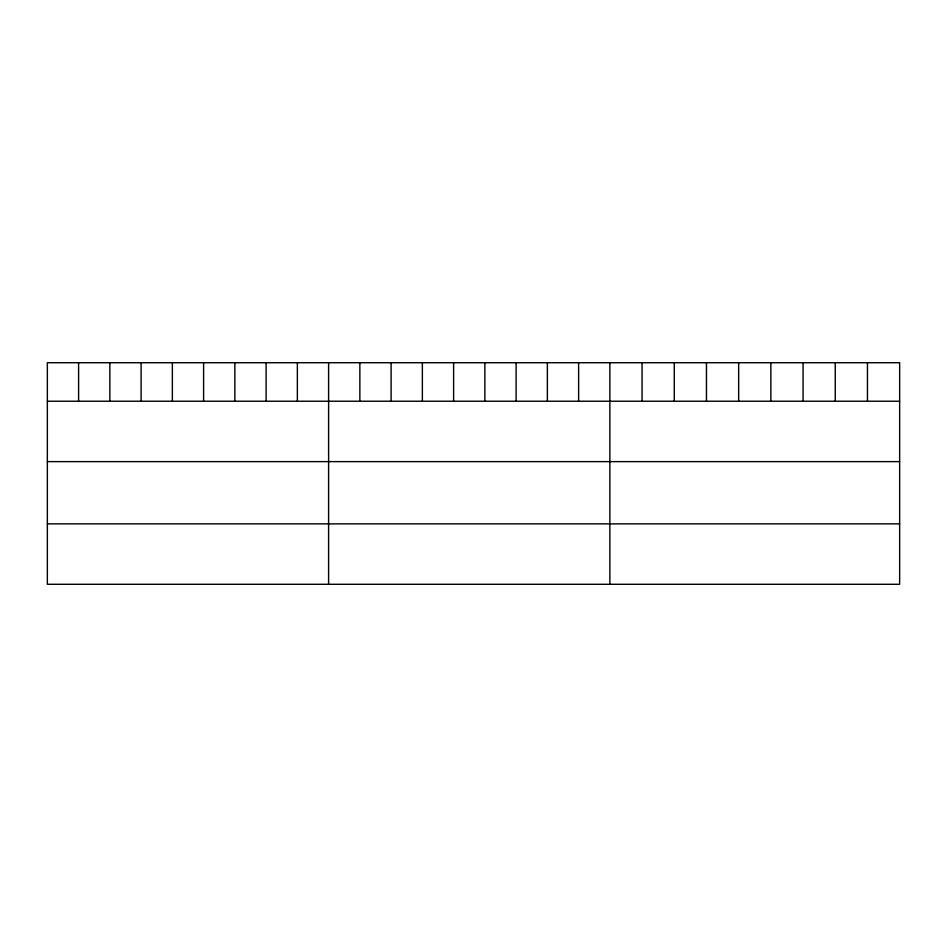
<?xml version="1.0" encoding="UTF-8"?>
<svg xmlns="http://www.w3.org/2000/svg" width="947" height="947" viewBox="0 0 947 947"><rect width="100%" height="100%" fill="white"/><g stroke="black" fill="none" stroke-linecap="round" stroke-linejoin="round"><path stroke-width="1.42" d="M899.65 401.22L899.65 584.287L47.35 584.287L47.35 362.713L899.65 362.713L899.65 401.22L47.35 401.22M47.35 461.627L899.65 461.627M47.35 523.869L899.65 523.869M867.452 362.713L867.452 401.22M835.254 362.713L835.254 401.22M803.056 362.713L803.056 401.22M770.858 362.713L770.858 401.22M738.66 362.713L738.66 401.22M706.462 362.713L706.462 401.22M674.264 362.713L674.264 401.22M642.066 362.713L642.066 401.22M609.868 362.713L609.868 584.287M578.617 362.713L578.617 401.22M547.366 362.713L547.366 401.22M516.115 362.713L516.115 401.22M484.864 362.713L484.864 401.22M453.613 362.713L453.613 401.22M422.362 362.713L422.362 401.22M391.111 362.713L391.111 401.22M359.86 362.713L359.86 401.22M328.609 362.713L328.609 584.287M297.358 362.713L297.358 401.22M266.107 362.713L266.107 401.22M234.856 362.713L234.856 401.22M203.605 362.713L203.605 401.22M172.354 362.713L172.354 401.22M141.103 362.713L141.103 401.22M109.852 362.713L109.852 401.22M78.601 362.713L78.601 401.22"/></g></svg>
